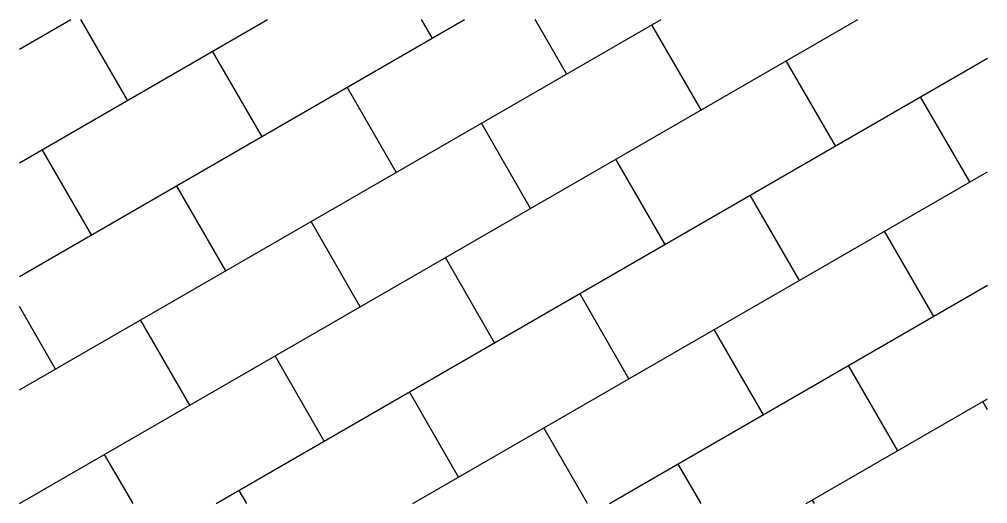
# Model space of a CAD drawing. Header units: millimetres. Extents: x 0 to 2000, y 0 to 1000.
import ezdxf

# ---------------------------------------------------------------- set-up
doc = ezdxf.new("R2010")
doc.units = ezdxf.units.MM

msp = doc.modelspace()

# ---------------------------------------------------------------- hatches: boundary and pattern name
at = {"layer": 'Tegel'}
h = msp.add_hatch(dxfattribs=at)
h.set_pattern_fill('AR-B816', angle=30)
h.paths.add_polyline_path([(0, 0), (2000, 0), (2000, 1000), (0, 1000)])

doc.saveas('drawing.dxf')
